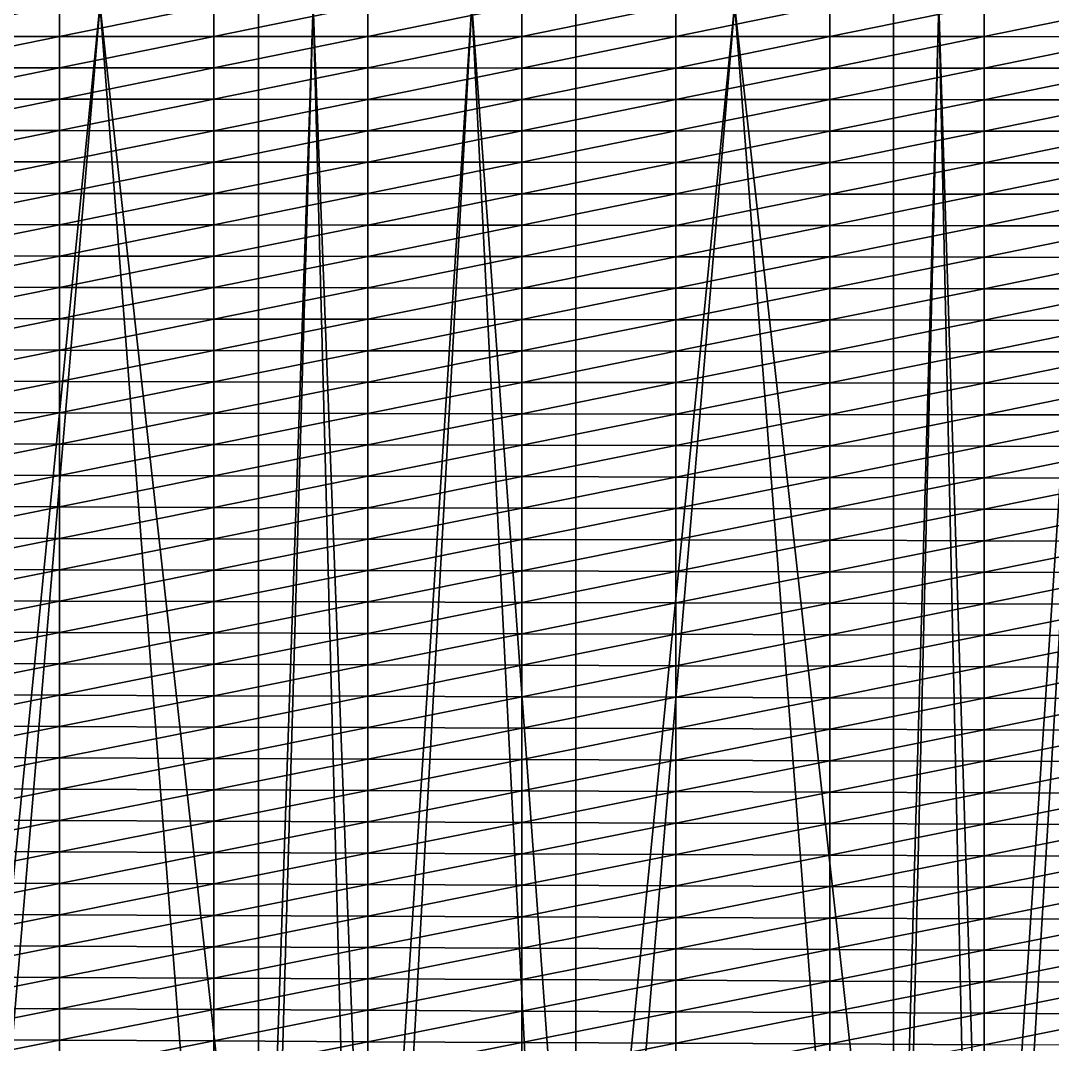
# Model space of a CAD drawing. Header units: metres. Extents: x -3 to 177, y -14 to 14.
# Drawn here: x 61 to 68.2, y -7.25 to -0.11 of the extents above; entities that cross this region are included whole.
import ezdxf

# ---------------------------------------------------------------- set-up
doc = ezdxf.new("R2010")
doc.units = ezdxf.units.M
for name, color, linetype, true_color in [('DB_4', 7, 'Continuous', 0x99866a), ('HOLD_4', 7, 'Continuous', 0x80bb9a), ('HULL', 7, 'Continuous', 0x528ba5)]:
    doc.layers.add(name, color=color, linetype=linetype, true_color=true_color)

msp = doc.modelspace()

# ---------------------------------------------------------------- linework, layer by layer
at = {"layer": 'DB_4'}
for points in [[(60.4483, 14.3738, 1.75), (60.4483, -14.3738, 1.75), (62.6631, -14.369, 1.75)], [(60.4483, 14.3738, 1.75), (62.6631, -14.369, 1.75), (62.6631, 14.369, 1.75)], [(62.6631, 14.369, 1.75), (62.6631, -14.369, 1.75), (63.425, -14.3675, 1.75)], [(62.6631, 14.369, 1.75), (63.425, -14.3675, 1.75), (63.425, 14.3675, 1.75)], [(63.425, 14.3675, 1.75), (63.425, -14.3675, 1.75), (64.8778, -14.3647, 1.75)], [(63.425, 14.3675, 1.75), (64.8778, -14.3647, 1.75), (64.8778, 14.3647, 1.75)], [(64.8778, 14.3647, 1.75), (64.8778, -14.3647, 1.75), (67.0926, -14.361, 1.75)], [(64.8778, 14.3647, 1.75), (67.0926, -14.361, 1.75), (67.0926, 14.361, 1.75)], [(67.0926, 14.361, 1.75), (67.0926, -14.361, 1.75), (67.725, -14.36, 1.75)], [(67.0926, 14.361, 1.75), (67.725, -14.36, 1.75), (67.725, 14.36, 1.75)], [(67.725, 14.36, 1.75), (67.725, -14.36, 1.75), (69.3074, -14.3587, 1.75)], [(67.725, 14.36, 1.75), (69.3074, -14.3587, 1.75), (69.3074, 14.3587, 1.75)], [(67.725, -11.2161), (67.725, 11.2161), (69.3074, 12.3259)], [(67.725, -11.2161), (69.3074, 12.3259), (69.3074, -12.3259)], [(60.4483, -11.1601), (60.4483, 11.1601), (62.6631, 11.1772)], [(60.4483, -11.1601), (62.6631, 11.1772), (62.6631, -11.1772)], [(62.6631, -11.1772), (62.6631, 11.1772), (63.425, 11.183)], [(62.6631, -11.1772), (63.425, 11.183), (63.425, -11.183)], [(63.425, -11.183), (63.425, 11.183), (64.8778, 11.1942)], [(63.425, -11.183), (64.8778, 11.1942), (64.8778, -11.1942)], [(64.8778, -11.1942), (64.8778, 11.1942), (67.0926, 11.2113)], [(64.8778, -11.1942), (67.0926, 11.2113), (67.0926, -11.2113)], [(67.0926, -11.2113), (67.0926, 11.2113), (67.725, 11.2161)], [(67.0926, -11.2113), (67.725, 11.2161), (67.725, -11.2161)]]:
    msp.add_3dface(points, dxfattribs=at)
at = {"layer": 'HOLD_4'}
for points in [[(60.4483, -13.0698, 1.75), (60.4483, 13.0698, 1.75), (62.6631, 13.065, 1.75)], [(60.4483, -13.0698, 1.75), (62.6631, 13.065, 1.75), (62.6631, -13.065, 1.75)], [(62.6631, -13.065, 1.75), (62.6631, 13.065, 1.75), (63.425, 13.0635, 1.75)], [(62.6631, -13.065, 1.75), (63.425, 13.0635, 1.75), (63.425, -13.0635, 1.75)], [(63.425, -13.0635, 1.75), (63.425, 13.0635, 1.75), (64.8778, 13.0607, 1.75)], [(63.425, -13.0635, 1.75), (64.8778, 13.0607, 1.75), (64.8778, -13.0607, 1.75)], [(64.8778, -13.0607, 1.75), (64.8778, 13.0607, 1.75), (67.0926, 13.057, 1.75)], [(64.8778, -13.0607, 1.75), (67.0926, 13.057, 1.75), (67.0926, -13.057, 1.75)], [(67.0926, -13.057, 1.75), (67.0926, 13.057, 1.75), (67.725, 13.056, 1.75)], [(67.0926, -13.057, 1.75), (67.725, 13.056, 1.75), (67.725, -13.056, 1.75)], [(67.725, -13.056, 1.75), (67.725, 13.056, 1.75), (69.3074, 13.0547, 1.75)], [(67.725, -13.056, 1.75), (69.3074, 13.0547, 1.75), (69.3074, -13.0547, 1.75)], [(60.4483, 9.996, 14.6), (60.4483, -9.996, 14.6), (62.6631, -9.996, 14.6)], [(60.4483, 9.996, 14.6), (62.6631, -9.996, 14.6), (62.6631, 9.996, 14.6)], [(62.6631, 9.996, 14.6), (62.6631, -9.996, 14.6), (63.425, -9.996, 14.6)], [(62.6631, 9.996, 14.6), (63.425, -9.996, 14.6), (63.425, 9.996, 14.6)], [(63.425, 9.996, 14.6), (63.425, -9.996, 14.6), (64.8778, -9.996, 14.6)], [(63.425, 9.996, 14.6), (64.8778, -9.996, 14.6), (64.8778, 9.996, 14.6)], [(64.8778, 9.996, 14.6), (64.8778, -9.996, 14.6), (67.0926, -9.996, 14.6)], [(64.8778, 9.996, 14.6), (67.0926, -9.996, 14.6), (67.0926, 9.996, 14.6)], [(67.0926, 9.996, 14.6), (67.0926, -9.996, 14.6), (67.725, -9.996, 14.6)], [(67.0926, 9.996, 14.6), (67.725, -9.996, 14.6), (67.725, 9.996, 14.6)], [(67.725, 9.996, 14.6), (67.725, -9.996, 14.6), (69.3074, -9.996, 14.6)], [(67.725, 9.996, 14.6), (69.3074, -9.996, 14.6), (69.3074, 9.996, 14.6)]]:
    msp.add_3dface(points, dxfattribs=at)
at = {"layer": 'HULL'}
for points in [[(60.2, -0.2188), (60.2, 0), (61.275, 0)], [(60.2, -0.2188), (61.275, 0), (61.275, -0.219)], [(61.275, -0.219), (61.275, 0), (62.35, 0)], [(61.275, -0.219), (62.35, 0), (62.35, -0.2191)], [(62.35, -0.2191), (62.35, 0), (63.425, 0)], [(62.35, -0.2191), (63.425, 0), (63.425, -0.2193)], [(63.425, -0.2193), (63.425, 0), (64.5, 0)], [(63.425, -0.2193), (64.5, 0), (64.5, -0.2194)], [(64.5, -0.2194), (64.5, 0), (65.575, 0)], [(64.5, -0.2194), (65.575, 0), (65.575, -0.2196)], [(65.575, -0.2196), (65.575, 0), (66.65, 0)], [(65.575, -0.2196), (66.65, 0), (66.65, -0.2198)], [(66.65, -0.2198), (66.65, 0), (67.725, 0)], [(66.65, -0.2198), (67.725, 0), (67.725, -0.2199)], [(67.725, -0.2199), (67.725, 0), (68.8, 0)], [(67.725, -0.2199), (68.8, 0), (68.8, -0.2201)], [(60.2, -0.4376), (60.2, -0.2188), (61.275, -0.219)], [(60.2, -0.4376), (61.275, -0.219), (61.275, -0.4379)], [(61.275, -0.4379), (61.275, -0.219), (62.35, -0.2191)], [(61.275, -0.4379), (62.35, -0.2191), (62.35, -0.4382)], [(62.35, -0.4382), (62.35, -0.2191), (63.425, -0.2193)], [(62.35, -0.4382), (63.425, -0.2193), (63.425, -0.4386)], [(63.425, -0.4386), (63.425, -0.2193), (64.5, -0.2194)], [(63.425, -0.4386), (64.5, -0.2194), (64.5, -0.4389)], [(64.5, -0.4389), (64.5, -0.2194), (65.575, -0.2196)], [(64.5, -0.4389), (65.575, -0.2196), (65.575, -0.4392)], [(65.575, -0.4392), (65.575, -0.2196), (66.65, -0.2198)], [(65.575, -0.4392), (66.65, -0.2198), (66.65, -0.4395)], [(66.65, -0.4395), (66.65, -0.2198), (67.725, -0.2199)], [(66.65, -0.4395), (67.725, -0.2199), (67.725, -0.4398)], [(67.725, -0.4398), (67.725, -0.2199), (68.8, -0.2201)], [(67.725, -0.4398), (68.8, -0.2201), (68.8, -0.4402)], [(60.2, -0.6564), (60.2, -0.4376), (61.275, -0.4379)], [(60.2, -0.6564), (61.275, -0.4379), (61.275, -0.6569)], [(61.275, -0.6569), (61.275, -0.4379), (62.35, -0.4382)], [(61.275, -0.6569), (62.35, -0.4382), (62.35, -0.6573)], [(62.35, -0.6573), (62.35, -0.4382), (63.425, -0.4386)], [(62.35, -0.6573), (63.425, -0.4386), (63.425, -0.6578)], [(63.425, -0.6578), (63.425, -0.4386), (64.5, -0.4389)], [(63.425, -0.6578), (64.5, -0.4389), (64.5, -0.6583)], [(64.5, -0.6583), (64.5, -0.4389), (65.575, -0.4392)], [(64.5, -0.6583), (65.575, -0.4392), (65.575, -0.6588)], [(65.575, -0.6588), (65.575, -0.4392), (66.65, -0.4395)], [(65.575, -0.6588), (66.65, -0.4395), (66.65, -0.6593)], [(66.65, -0.6593), (66.65, -0.4395), (67.725, -0.4398)], [(66.65, -0.6593), (67.725, -0.4398), (67.725, -0.6598)], [(67.725, -0.6598), (67.725, -0.4398), (68.8, -0.4402)], [(67.725, -0.6598), (68.8, -0.4402), (68.8, -0.6603)], [(60.2, -0.8752), (60.2, -0.6564), (61.275, -0.6569)], [(60.2, -0.8752), (61.275, -0.6569), (61.275, -0.8758)], [(61.275, -0.8758), (61.275, -0.6569), (62.35, -0.6573)], [(61.275, -0.8758), (62.35, -0.6573), (62.35, -0.8765)], [(62.35, -0.8765), (62.35, -0.6573), (63.425, -0.6578)], [(62.35, -0.8765), (63.425, -0.6578), (63.425, -0.8771)], [(63.425, -0.8771), (63.425, -0.6578), (64.5, -0.6583)], [(63.425, -0.8771), (64.5, -0.6583), (64.5, -0.8777)], [(64.5, -0.8777), (64.5, -0.6583), (65.575, -0.6588)], [(64.5, -0.8777), (65.575, -0.6588), (65.575, -0.8784)], [(65.575, -0.8784), (65.575, -0.6588), (66.65, -0.6593)], [(65.575, -0.8784), (66.65, -0.6593), (66.65, -0.879)], [(66.65, -0.879), (66.65, -0.6593), (67.725, -0.6598)], [(66.65, -0.879), (67.725, -0.6598), (67.725, -0.8797)], [(67.725, -0.8797), (67.725, -0.6598), (68.8, -0.6603)], [(67.725, -0.8797), (68.8, -0.6603), (68.8, -0.8803)], [(60.2, -1.0939), (60.2, -0.8752), (61.275, -0.8758)], [(60.2, -1.0939), (61.275, -0.8758), (61.275, -1.0948)], [(61.275, -1.0948), (61.275, -0.8758), (62.35, -0.8765)], [(61.275, -1.0948), (62.35, -0.8765), (62.35, -1.0956)], [(62.35, -1.0956), (62.35, -0.8765), (63.425, -0.8771)], [(62.35, -1.0956), (63.425, -0.8771), (63.425, -1.0964)], [(63.425, -1.0964), (63.425, -0.8771), (64.5, -0.8777)], [(63.425, -1.0964), (64.5, -0.8777), (64.5, -1.0972)], [(64.5, -1.0972), (64.5, -0.8777), (65.575, -0.8784)], [(64.5, -1.0972), (65.575, -0.8784), (65.575, -1.098)], [(65.575, -1.098), (65.575, -0.8784), (66.65, -0.879)], [(65.575, -1.098), (66.65, -0.879), (66.65, -1.0988)], [(66.65, -1.0988), (66.65, -0.879), (67.725, -0.8797)], [(66.65, -1.0988), (67.725, -0.8797), (67.725, -1.0996)], [(67.725, -1.0996), (67.725, -0.8797), (68.8, -0.8803)], [(67.725, -1.0996), (68.8, -0.8803), (68.8, -1.1004)], [(60.2, -1.3127), (60.2, -1.0939), (61.275, -1.0948)], [(60.2, -1.3127), (61.275, -1.0948), (61.275, -1.3137)], [(61.275, -1.3137), (61.275, -1.0948), (62.35, -1.0956)], [(61.275, -1.3137), (62.35, -1.0956), (62.35, -1.3147)], [(62.35, -1.3147), (62.35, -1.0956), (63.425, -1.0964)], [(62.35, -1.3147), (63.425, -1.0964), (63.425, -1.3157)], [(63.425, -1.3157), (63.425, -1.0964), (64.5, -1.0972)], [(63.425, -1.3157), (64.5, -1.0972), (64.5, -1.3166)], [(64.5, -1.3166), (64.5, -1.0972), (65.575, -1.098)], [(64.5, -1.3166), (65.575, -1.098), (65.575, -1.3176)], [(65.575, -1.3176), (65.575, -1.098), (66.65, -1.0988)], [(65.575, -1.3176), (66.65, -1.0988), (66.65, -1.3186)], [(66.65, -1.3186), (66.65, -1.0988), (67.725, -1.0996)], [(66.65, -1.3186), (67.725, -1.0996), (67.725, -1.3195)], [(67.725, -1.3195), (67.725, -1.0996), (68.8, -1.1004)], [(67.725, -1.3195), (68.8, -1.1004), (68.8, -1.3205)], [(60.2, -1.5315), (60.2, -1.3127), (61.275, -1.3137)], [(60.2, -1.5315), (61.275, -1.3137), (61.275, -1.5327)], [(61.275, -1.5327), (61.275, -1.3137), (62.35, -1.3147)], [(61.275, -1.5327), (62.35, -1.3147), (62.35, -1.5338)], [(62.35, -1.5338), (62.35, -1.3147), (63.425, -1.3157)], [(62.35, -1.5338), (63.425, -1.3157), (63.425, -1.5349)], [(63.425, -1.5349), (63.425, -1.3157), (64.5, -1.3166)], [(63.425, -1.5349), (64.5, -1.3166), (64.5, -1.5361)], [(64.5, -1.5361), (64.5, -1.3166), (65.575, -1.3176)], [(64.5, -1.5361), (65.575, -1.3176), (65.575, -1.5372)], [(65.575, -1.5372), (65.575, -1.3176), (66.65, -1.3186)], [(65.575, -1.5372), (66.65, -1.3186), (66.65, -1.5383)], [(66.65, -1.5383), (66.65, -1.3186), (67.725, -1.3195)], [(66.65, -1.5383), (67.725, -1.3195), (67.725, -1.5395)], [(67.725, -1.5395), (67.725, -1.3195), (68.8, -1.3205)], [(67.725, -1.5395), (68.8, -1.3205), (68.8, -1.5406)], [(60.2, -1.7503), (60.2, -1.5315), (61.275, -1.5327)], [(60.2, -1.7503), (61.275, -1.5327), (61.275, -1.7516)], [(61.275, -1.7516), (61.275, -1.5327), (62.35, -1.5338)], [(61.275, -1.7516), (62.35, -1.5338), (62.35, -1.7529)], [(62.35, -1.7529), (62.35, -1.5338), (63.425, -1.5349)], [(62.35, -1.7529), (63.425, -1.5349), (63.425, -1.7542)], [(63.425, -1.7542), (63.425, -1.5349), (64.5, -1.5361)], [(63.425, -1.7542), (64.5, -1.5361), (64.5, -1.7555)], [(64.5, -1.7555), (64.5, -1.5361), (65.575, -1.5372)], [(64.5, -1.7555), (65.575, -1.5372), (65.575, -1.7568)], [(65.575, -1.7568), (65.575, -1.5372), (66.65, -1.5383)], [(65.575, -1.7568), (66.65, -1.5383), (66.65, -1.7581)], [(66.65, -1.7581), (66.65, -1.5383), (67.725, -1.5395)], [(66.65, -1.7581), (67.725, -1.5395), (67.725, -1.7594)], [(67.725, -1.7594), (67.725, -1.5395), (68.8, -1.5406)], [(67.725, -1.7594), (68.8, -1.5406), (68.8, -1.7607)], [(60.2, -1.9691), (60.2, -1.7503), (61.275, -1.7516)], [(60.2, -1.9691), (61.275, -1.7516), (61.275, -1.9706)], [(61.275, -1.9706), (61.275, -1.7516), (62.35, -1.7529)], [(61.275, -1.9706), (62.35, -1.7529), (62.35, -1.972)], [(62.35, -1.972), (62.35, -1.7529), (63.425, -1.7542)], [(62.35, -1.972), (63.425, -1.7542), (63.425, -1.9735)], [(63.425, -1.9735), (63.425, -1.7542), (64.5, -1.7555)], [(63.425, -1.9735), (64.5, -1.7555), (64.5, -1.9749)], [(64.5, -1.9749), (64.5, -1.7555), (65.575, -1.7568)], [(64.5, -1.9749), (65.575, -1.7568), (65.575, -1.9764)], [(65.575, -1.9764), (65.575, -1.7568), (66.65, -1.7581)], [(65.575, -1.9764), (66.65, -1.7581), (66.65, -1.9779)], [(66.65, -1.9779), (66.65, -1.7581), (67.725, -1.7594)], [(66.65, -1.9779), (67.725, -1.7594), (67.725, -1.9793)], [(67.725, -1.9793), (67.725, -1.7594), (68.8, -1.7607)], [(67.725, -1.9793), (68.8, -1.7607), (68.8, -1.9808)], [(60.2, -2.1879), (60.2, -1.9691), (61.275, -1.9706)], [(60.2, -2.1879), (61.275, -1.9706), (61.275, -2.1895)], [(61.275, -2.1895), (61.275, -1.9706), (62.35, -1.972)], [(61.275, -2.1895), (62.35, -1.972), (62.35, -2.1911)], [(62.35, -2.1911), (62.35, -1.972), (63.425, -1.9735)], [(62.35, -2.1911), (63.425, -1.9735), (63.425, -2.1928)], [(63.425, -2.1928), (63.425, -1.9735), (64.5, -1.9749)], [(63.425, -2.1928), (64.5, -1.9749), (64.5, -2.1944)], [(64.5, -2.1944), (64.5, -1.9749), (65.575, -1.9764)], [(64.5, -2.1944), (65.575, -1.9764), (65.575, -2.196)], [(65.575, -2.196), (65.575, -1.9764), (66.65, -1.9779)], [(65.575, -2.196), (66.65, -1.9779), (66.65, -2.1976)], [(66.65, -2.1976), (66.65, -1.9779), (67.725, -1.9793)], [(66.65, -2.1976), (67.725, -1.9793), (67.725, -2.1992)], [(67.725, -2.1992), (67.725, -1.9793), (68.8, -1.9808)], [(67.725, -2.1992), (68.8, -1.9808), (68.8, -2.2009)], [(60.2, -2.4067), (60.2, -2.1879), (61.275, -2.1895)], [(60.2, -2.4067), (61.275, -2.1895), (61.275, -2.4085)], [(61.275, -2.4085), (61.275, -2.1895), (62.35, -2.1911)], [(61.275, -2.4085), (62.35, -2.1911), (62.35, -2.4102)], [(62.35, -2.4102), (62.35, -2.1911), (63.425, -2.1928)], [(62.35, -2.4102), (63.425, -2.1928), (63.425, -2.412)], [(63.425, -2.412), (63.425, -2.1928), (64.5, -2.1944)], [(63.425, -2.412), (64.5, -2.1944), (64.5, -2.4138)], [(64.5, -2.4138), (64.5, -2.1944), (65.575, -2.196)], [(64.5, -2.4138), (65.575, -2.196), (65.575, -2.4156)], [(65.575, -2.4156), (65.575, -2.196), (66.65, -2.1976)], [(65.575, -2.4156), (66.65, -2.1976), (66.65, -2.4174)], [(66.65, -2.4174), (66.65, -2.1976), (67.725, -2.1992)], [(66.65, -2.4174), (67.725, -2.1992), (67.725, -2.4192)], [(67.725, -2.4192), (67.725, -2.1992), (68.8, -2.2009)], [(67.725, -2.4192), (68.8, -2.2009), (68.8, -2.4209)], [(60.2, -2.6255), (60.2, -2.4067), (61.275, -2.4085)], [(60.2, -2.6255), (61.275, -2.4085), (61.275, -2.6274)], [(61.275, -2.6274), (61.275, -2.4085), (62.35, -2.4102)], [(61.275, -2.6274), (62.35, -2.4102), (62.35, -2.6294)], [(62.35, -2.6294), (62.35, -2.4102), (63.425, -2.412)], [(62.35, -2.6294), (63.425, -2.412), (63.425, -2.6313)], [(63.425, -2.6313), (63.425, -2.412), (64.5, -2.4138)], [(63.425, -2.6313), (64.5, -2.4138), (64.5, -2.6332)], [(64.5, -2.6332), (64.5, -2.4138), (65.575, -2.4156)], [(64.5, -2.6332), (65.575, -2.4156), (65.575, -2.6352)], [(65.575, -2.6352), (65.575, -2.4156), (66.65, -2.4174)], [(65.575, -2.6352), (66.65, -2.4174), (66.65, -2.6371)], [(66.65, -2.6371), (66.65, -2.4174), (67.725, -2.4192)], [(66.65, -2.6371), (67.725, -2.4192), (67.725, -2.6391)], [(67.725, -2.6391), (67.725, -2.4192), (68.8, -2.4209)], [(67.725, -2.6391), (68.8, -2.4209), (68.8, -2.641)], [(60.2, -2.8443), (60.2, -2.6255), (61.275, -2.6274)], [(60.2, -2.8443), (61.275, -2.6274), (61.275, -2.8464)], [(61.275, -2.8464), (61.275, -2.6274), (62.35, -2.6294)], [(61.275, -2.8464), (62.35, -2.6294), (62.35, -2.8485)], [(62.35, -2.8485), (62.35, -2.6294), (63.425, -2.6313)], [(62.35, -2.8485), (63.425, -2.6313), (63.425, -2.8506)], [(63.425, -2.8506), (63.425, -2.6313), (64.5, -2.6332)], [(63.425, -2.8506), (64.5, -2.6332), (64.5, -2.8527)], [(64.5, -2.8527), (64.5, -2.6332), (65.575, -2.6352)], [(64.5, -2.8527), (65.575, -2.6352), (65.575, -2.8548)], [(65.575, -2.8548), (65.575, -2.6352), (66.65, -2.6371)], [(65.575, -2.8548), (66.65, -2.6371), (66.65, -2.8569)], [(66.65, -2.8569), (66.65, -2.6371), (67.725, -2.6391)], [(66.65, -2.8569), (67.725, -2.6391), (67.725, -2.859)], [(67.725, -2.859), (67.725, -2.6391), (68.8, -2.641)], [(67.725, -2.859), (68.8, -2.641), (68.8, -2.8611)], [(60.2, -3.063), (60.2, -2.8443), (61.275, -2.8464)], [(60.2, -3.063), (61.275, -2.8464), (61.275, -3.0653)], [(61.275, -3.0653), (61.275, -2.8464), (62.35, -2.8485)], [(61.275, -3.0653), (62.35, -2.8485), (62.35, -3.0676)], [(62.35, -3.0676), (62.35, -2.8485), (63.425, -2.8506)], [(62.35, -3.0676), (63.425, -2.8506), (63.425, -3.0699)], [(63.425, -3.0699), (63.425, -2.8506), (64.5, -2.8527)], [(63.425, -3.0699), (64.5, -2.8527), (64.5, -3.0721)], [(64.5, -3.0721), (64.5, -2.8527), (65.575, -2.8548)], [(64.5, -3.0721), (65.575, -2.8548), (65.575, -3.0744)], [(65.575, -3.0744), (65.575, -2.8548), (66.65, -2.8569)], [(65.575, -3.0744), (66.65, -2.8569), (66.65, -3.0767)], [(66.65, -3.0767), (66.65, -2.8569), (67.725, -2.859)], [(66.65, -3.0767), (67.725, -2.859), (67.725, -3.0789)], [(67.725, -3.0789), (67.725, -2.859), (68.8, -2.8611)], [(67.725, -3.0789), (68.8, -2.8611), (68.8, -3.0812)], [(60.2, -3.2818), (60.2, -3.063), (61.275, -3.0653)], [(60.2, -3.2818), (61.275, -3.0653), (61.275, -3.2843)], [(61.275, -3.2843), (61.275, -3.0653), (62.35, -3.0676)], [(61.275, -3.2843), (62.35, -3.0676), (62.35, -3.2867)], [(62.35, -3.2867), (62.35, -3.0676), (63.425, -3.0699)], [(62.35, -3.2867), (63.425, -3.0699), (63.425, -3.2891)], [(63.425, -3.2891), (63.425, -3.0699), (64.5, -3.0721)], [(63.425, -3.2891), (64.5, -3.0721), (64.5, -3.2916)], [(64.5, -3.2916), (64.5, -3.0721), (65.575, -3.0744)], [(64.5, -3.2916), (65.575, -3.0744), (65.575, -3.294)], [(65.575, -3.294), (65.575, -3.0744), (66.65, -3.0767)], [(65.575, -3.294), (66.65, -3.0767), (66.65, -3.2964)], [(66.65, -3.2964), (66.65, -3.0767), (67.725, -3.0789)], [(66.65, -3.2964), (67.725, -3.0789), (67.725, -3.2989)], [(67.725, -3.2989), (67.725, -3.0789), (68.8, -3.0812)], [(67.725, -3.2989), (68.8, -3.0812), (68.8, -3.3013)], [(60.2, -3.5006), (60.2, -3.2818), (61.275, -3.2843)], [(60.2, -3.5006), (61.275, -3.2843), (61.275, -3.5032)], [(61.275, -3.5032), (61.275, -3.2843), (62.35, -3.2867)], [(61.275, -3.5032), (62.35, -3.2867), (62.35, -3.5058)], [(62.35, -3.5058), (62.35, -3.2867), (63.425, -3.2891)], [(62.35, -3.5058), (63.425, -3.2891), (63.425, -3.5084)], [(63.425, -3.5084), (63.425, -3.2891), (64.5, -3.2916)], [(63.425, -3.5084), (64.5, -3.2916), (64.5, -3.511)], [(64.5, -3.511), (64.5, -3.2916), (65.575, -3.294)], [(64.5, -3.511), (65.575, -3.294), (65.575, -3.5136)], [(65.575, -3.5136), (65.575, -3.294), (66.65, -3.2964)], [(65.575, -3.5136), (66.65, -3.2964), (66.65, -3.5162)], [(66.65, -3.5162), (66.65, -3.2964), (67.725, -3.2989)], [(66.65, -3.5162), (67.725, -3.2989), (67.725, -3.5188)], [(67.725, -3.5188), (67.725, -3.2989), (68.8, -3.3013)], [(67.725, -3.5188), (68.8, -3.3013), (68.8, -3.5214)], [(60.2, -3.7194), (60.2, -3.5006), (61.275, -3.5032)], [(60.2, -3.7194), (61.275, -3.5032), (61.275, -3.7222)], [(61.275, -3.7222), (61.275, -3.5032), (62.35, -3.5058)], [(61.275, -3.7222), (62.35, -3.5058), (62.35, -3.7249)], [(62.35, -3.7249), (62.35, -3.5058), (63.425, -3.5084)], [(62.35, -3.7249), (63.425, -3.5084), (63.425, -3.7277)], [(63.425, -3.7277), (63.425, -3.5084), (64.5, -3.511)], [(63.425, -3.7277), (64.5, -3.511), (64.5, -3.7304)], [(64.5, -3.7304), (64.5, -3.511), (65.575, -3.5136)], [(64.5, -3.7304), (65.575, -3.5136), (65.575, -3.7332)], [(65.575, -3.7332), (65.575, -3.5136), (66.65, -3.5162)], [(65.575, -3.7332), (66.65, -3.5162), (66.65, -3.736)], [(66.65, -3.736), (66.65, -3.5162), (67.725, -3.5188)], [(66.65, -3.736), (67.725, -3.5188), (67.725, -3.7387)], [(67.725, -3.7387), (67.725, -3.5188), (68.8, -3.5214)], [(67.725, -3.7387), (68.8, -3.5214), (68.8, -3.7415)], [(60.2, -3.9382), (60.2, -3.7194), (61.275, -3.7222)], [(60.2, -3.9382), (61.275, -3.7222), (61.275, -3.9411)], [(61.275, -3.9411), (61.275, -3.7222), (62.35, -3.7249)], [(61.275, -3.9411), (62.35, -3.7249), (62.35, -3.944)], [(62.35, -3.944), (62.35, -3.7249), (63.425, -3.7277)], [(62.35, -3.944), (63.425, -3.7277), (63.425, -3.947)], [(63.425, -3.947), (63.425, -3.7277), (64.5, -3.7304)], [(63.425, -3.947), (64.5, -3.7304), (64.5, -3.9499)], [(64.5, -3.9499), (64.5, -3.7304), (65.575, -3.7332)], [(64.5, -3.9499), (65.575, -3.7332), (65.575, -3.9528)], [(65.575, -3.9528), (65.575, -3.7332), (66.65, -3.736)], [(65.575, -3.9528), (66.65, -3.736), (66.65, -3.9557)], [(66.65, -3.9557), (66.65, -3.736), (67.725, -3.7387)], [(66.65, -3.9557), (67.725, -3.7387), (67.725, -3.9586)], [(67.725, -3.9586), (67.725, -3.7387), (68.8, -3.7415)], [(67.725, -3.9586), (68.8, -3.7415), (68.8, -3.9616)], [(60.2, -4.157), (60.2, -3.9382), (61.275, -3.9411)], [(60.2, -4.157), (61.275, -3.9411), (61.275, -4.1601)], [(61.275, -4.1601), (61.275, -3.9411), (62.35, -3.944)], [(61.275, -4.1601), (62.35, -3.944), (62.35, -4.1631)], [(62.35, -4.1631), (62.35, -3.944), (63.425, -3.947)], [(62.35, -4.1631), (63.425, -3.947), (63.425, -4.1662)], [(63.425, -4.1662), (63.425, -3.947), (64.5, -3.9499)], [(63.425, -4.1662), (64.5, -3.9499), (64.5, -4.1693)], [(64.5, -4.1693), (64.5, -3.9499), (65.575, -3.9528)], [(64.5, -4.1693), (65.575, -3.9528), (65.575, -4.1724)], [(65.575, -4.1724), (65.575, -3.9528), (66.65, -3.9557)], [(65.575, -4.1724), (66.65, -3.9557), (66.65, -4.1755)], [(66.65, -4.1755), (66.65, -3.9557), (67.725, -3.9586)], [(66.65, -4.1755), (67.725, -3.9586), (67.725, -4.1786)], [(67.725, -4.1786), (67.725, -3.9586), (68.8, -3.9616)], [(67.725, -4.1786), (68.8, -3.9616), (68.8, -4.1816)], [(60.2, -4.3758), (60.2, -4.157), (61.275, -4.1601)], [(60.2, -4.3758), (61.275, -4.1601), (61.275, -4.379)], [(61.275, -4.379), (61.275, -4.1601), (62.35, -4.1631)], [(61.275, -4.379), (62.35, -4.1631), (62.35, -4.3823)], [(62.35, -4.3823), (62.35, -4.1631), (63.425, -4.1662)], [(62.35, -4.3823), (63.425, -4.1662), (63.425, -4.3855)], [(63.425, -4.3855), (63.425, -4.1662), (64.5, -4.1693)], [(63.425, -4.3855), (64.5, -4.1693), (64.5, -4.3887)], [(64.5, -4.3887), (64.5, -4.1693), (65.575, -4.1724)], [(64.5, -4.3887), (65.575, -4.1724), (65.575, -4.392)], [(65.575, -4.392), (65.575, -4.1724), (66.65, -4.1755)], [(65.575, -4.392), (66.65, -4.1755), (66.65, -4.3952)], [(66.65, -4.3952), (66.65, -4.1755), (67.725, -4.1786)], [(66.65, -4.3952), (67.725, -4.1786), (67.725, -4.3985)], [(67.725, -4.3985), (67.725, -4.1786), (68.8, -4.1816)], [(67.725, -4.3985), (68.8, -4.1816), (68.8, -4.4017)], [(60.2, -4.5946), (60.2, -4.3758), (61.275, -4.379)], [(60.2, -4.5946), (61.275, -4.379), (61.275, -4.598)], [(61.275, -4.598), (61.275, -4.379), (62.35, -4.3823)], [(61.275, -4.598), (62.35, -4.3823), (62.35, -4.6014)], [(62.35, -4.6014), (62.35, -4.3823), (63.425, -4.3855)], [(62.35, -4.6014), (63.425, -4.3855), (63.425, -4.6048)], [(63.425, -4.6048), (63.425, -4.3855), (64.5, -4.3887)], [(63.425, -4.6048), (64.5, -4.3887), (64.5, -4.6082)], [(64.5, -4.6082), (64.5, -4.3887), (65.575, -4.392)], [(64.5, -4.6082), (65.575, -4.392), (65.575, -4.6116)], [(65.575, -4.6116), (65.575, -4.392), (66.65, -4.3952)], [(65.575, -4.6116), (66.65, -4.3952), (66.65, -4.615)], [(66.65, -4.615), (66.65, -4.3952), (67.725, -4.3985)], [(66.65, -4.615), (67.725, -4.3985), (67.725, -4.6184)], [(67.725, -4.6184), (67.725, -4.3985), (68.8, -4.4017)], [(67.725, -4.6184), (68.8, -4.4017), (68.8, -4.6218)], [(60.2, -4.8134), (60.2, -4.5946), (61.275, -4.598)], [(60.2, -4.8134), (61.275, -4.598), (61.275, -4.8169)], [(61.275, -4.8169), (61.275, -4.598), (62.35, -4.6014)], [(61.275, -4.8169), (62.35, -4.6014), (62.35, -4.8205)], [(62.35, -4.8205), (62.35, -4.6014), (63.425, -4.6048)], [(62.35, -4.8205), (63.425, -4.6048), (63.425, -4.8241)], [(63.425, -4.8241), (63.425, -4.6048), (64.5, -4.6082)], [(63.425, -4.8241), (64.5, -4.6082), (64.5, -4.8276)], [(64.5, -4.8276), (64.5, -4.6082), (65.575, -4.6116)], [(64.5, -4.8276), (65.575, -4.6116), (65.575, -4.8312)], [(65.575, -4.8312), (65.575, -4.6116), (66.65, -4.615)], [(65.575, -4.8312), (66.65, -4.615), (66.65, -4.8348)], [(66.65, -4.8348), (66.65, -4.615), (67.725, -4.6184)], [(66.65, -4.8348), (67.725, -4.6184), (67.725, -4.8383)], [(67.725, -4.8383), (67.725, -4.6184), (68.8, -4.6218)], [(67.725, -4.8383), (68.8, -4.6218), (68.8, -4.8419)], [(60.2, -5.0321), (60.2, -4.8134), (61.275, -4.8169)], [(60.2, -5.0321), (61.275, -4.8169), (61.275, -5.0359)], [(61.275, -5.0359), (61.275, -4.8169), (62.35, -4.8205)], [(61.275, -5.0359), (62.35, -4.8205), (62.35, -5.0396)], [(62.35, -5.0396), (62.35, -4.8205), (63.425, -4.8241)], [(62.35, -5.0396), (63.425, -4.8241), (63.425, -5.0433)], [(63.425, -5.0433), (63.425, -4.8241), (64.5, -4.8276)], [(63.425, -5.0433), (64.5, -4.8276), (64.5, -5.0471)], [(64.5, -5.0471), (64.5, -4.8276), (65.575, -4.8312)], [(64.5, -5.0471), (65.575, -4.8312), (65.575, -5.0508)], [(65.575, -5.0508), (65.575, -4.8312), (66.65, -4.8348)], [(65.575, -5.0508), (66.65, -4.8348), (66.65, -5.0545)], [(66.65, -5.0545), (66.65, -4.8348), (67.725, -4.8383)], [(66.65, -5.0545), (67.725, -4.8383), (67.725, -5.0583)], [(67.725, -5.0583), (67.725, -4.8383), (68.8, -4.8419)], [(67.725, -5.0583), (68.8, -4.8419), (68.8, -5.062)], [(60.2, -5.2509), (60.2, -5.0321), (61.275, -5.0359)], [(60.2, -5.2509), (61.275, -5.0359), (61.275, -5.2548)], [(61.275, -5.2548), (61.275, -5.0359), (62.35, -5.0396)], [(61.275, -5.2548), (62.35, -5.0396), (62.35, -5.2587)], [(62.35, -5.2587), (62.35, -5.0396), (63.425, -5.0433)], [(62.35, -5.2587), (63.425, -5.0433), (63.425, -5.2626)], [(63.425, -5.2626), (63.425, -5.0433), (64.5, -5.0471)], [(63.425, -5.2626), (64.5, -5.0471), (64.5, -5.2665)], [(64.5, -5.2665), (64.5, -5.0471), (65.575, -5.0508)], [(64.5, -5.2665), (65.575, -5.0508), (65.575, -5.2704)], [(65.575, -5.2704), (65.575, -5.0508), (66.65, -5.0545)], [(65.575, -5.2704), (66.65, -5.0545), (66.65, -5.2743)], [(66.65, -5.2743), (66.65, -5.0545), (67.725, -5.0583)], [(66.65, -5.2743), (67.725, -5.0583), (67.725, -5.2782)], [(67.725, -5.2782), (67.725, -5.0583), (68.8, -5.062)], [(67.725, -5.2782), (68.8, -5.062), (68.8, -5.2821)], [(60.2, -5.4697), (60.2, -5.2509), (61.275, -5.2548)], [(60.2, -5.4697), (61.275, -5.2548), (61.275, -5.4738)], [(61.275, -5.4738), (61.275, -5.2548), (62.35, -5.2587)], [(61.275, -5.4738), (62.35, -5.2587), (62.35, -5.4778)], [(62.35, -5.4778), (62.35, -5.2587), (63.425, -5.2626)], [(62.35, -5.4778), (63.425, -5.2626), (63.425, -5.4819)], [(63.425, -5.4819), (63.425, -5.2626), (64.5, -5.2665)], [(63.425, -5.4819), (64.5, -5.2665), (64.5, -5.4859)], [(64.5, -5.4859), (64.5, -5.2665), (65.575, -5.2704)], [(64.5, -5.4859), (65.575, -5.2704), (65.575, -5.49)], [(65.575, -5.49), (65.575, -5.2704), (66.65, -5.2743)], [(65.575, -5.49), (66.65, -5.2743), (66.65, -5.494)], [(66.65, -5.494), (66.65, -5.2743), (67.725, -5.2782)], [(66.65, -5.494), (67.725, -5.2782), (67.725, -5.4981)], [(67.725, -5.4981), (67.725, -5.2782), (68.8, -5.2821)], [(67.725, -5.4981), (68.8, -5.2821), (68.8, -5.5022)], [(60.2, -5.6885), (60.2, -5.4697), (61.275, -5.4738)], [(60.2, -5.6885), (61.275, -5.4738), (61.275, -5.6927)], [(61.275, -5.6927), (61.275, -5.4738), (62.35, -5.4778)], [(61.275, -5.6927), (62.35, -5.4778), (62.35, -5.6969)], [(62.35, -5.6969), (62.35, -5.4778), (63.425, -5.4819)], [(62.35, -5.6969), (63.425, -5.4819), (63.425, -5.7012)], [(63.425, -5.7012), (63.425, -5.4819), (64.5, -5.4859)], [(63.425, -5.7012), (64.5, -5.4859), (64.5, -5.7054)], [(64.5, -5.7054), (64.5, -5.4859), (65.575, -5.49)], [(64.5, -5.7054), (65.575, -5.49), (65.575, -5.7096)], [(65.575, -5.7096), (65.575, -5.49), (66.65, -5.494)], [(65.575, -5.7096), (66.65, -5.494), (66.65, -5.7138)], [(66.65, -5.7138), (66.65, -5.494), (67.725, -5.4981)], [(66.65, -5.7138), (67.725, -5.4981), (67.725, -5.718)], [(67.725, -5.718), (67.725, -5.4981), (68.8, -5.5022)], [(67.725, -5.718), (68.8, -5.5022), (68.8, -5.7222)], [(60.2, -5.9073), (60.2, -5.6885), (61.275, -5.6927)], [(60.2, -5.9073), (61.275, -5.6927), (61.275, -5.9117)], [(61.275, -5.9117), (61.275, -5.6927), (62.35, -5.6969)], [(61.275, -5.9117), (62.35, -5.6969), (62.35, -5.9161)], [(62.35, -5.9161), (62.35, -5.6969), (63.425, -5.7012)], [(62.35, -5.9161), (63.425, -5.7012), (63.425, -5.9204)], [(63.425, -5.9204), (63.425, -5.7012), (64.5, -5.7054)], [(63.425, -5.9204), (64.5, -5.7054), (64.5, -5.9248)], [(64.5, -5.9248), (64.5, -5.7054), (65.575, -5.7096)], [(64.5, -5.9248), (65.575, -5.7096), (65.575, -5.9292)], [(65.575, -5.9292), (65.575, -5.7096), (66.65, -5.7138)], [(65.575, -5.9292), (66.65, -5.7138), (66.65, -5.9336)], [(66.65, -5.9336), (66.65, -5.7138), (67.725, -5.718)], [(66.65, -5.9336), (67.725, -5.718), (67.725, -5.9379)], [(67.725, -5.9379), (67.725, -5.718), (68.8, -5.7222)], [(67.725, -5.9379), (68.8, -5.7222), (68.8, -5.9423)], [(60.2, -6.1261), (60.2, -5.9073), (61.275, -5.9117)], [(60.2, -6.1261), (61.275, -5.9117), (61.275, -6.1306)], [(61.275, -6.1306), (61.275, -5.9117), (62.35, -5.9161)], [(61.275, -6.1306), (62.35, -5.9161), (62.35, -6.1352)], [(62.35, -6.1352), (62.35, -5.9161), (63.425, -5.9204)], [(62.35, -6.1352), (63.425, -5.9204), (63.425, -6.1397)], [(63.425, -6.1397), (63.425, -5.9204), (64.5, -5.9248)], [(63.425, -6.1397), (64.5, -5.9248), (64.5, -6.1442)], [(64.5, -6.1442), (64.5, -5.9248), (65.575, -5.9292)], [(64.5, -6.1442), (65.575, -5.9292), (65.575, -6.1488)], [(65.575, -6.1488), (65.575, -5.9292), (66.65, -5.9336)], [(65.575, -6.1488), (66.65, -5.9336), (66.65, -6.1533)], [(66.65, -6.1533), (66.65, -5.9336), (67.725, -5.9379)], [(66.65, -6.1533), (67.725, -5.9379), (67.725, -6.1579)], [(67.725, -6.1579), (67.725, -5.9379), (68.8, -5.9423)], [(67.725, -6.1579), (68.8, -5.9423), (68.8, -6.1624)], [(60.2, -6.3449), (60.2, -6.1261), (61.275, -6.1306)], [(60.2, -6.3449), (61.275, -6.1306), (61.275, -6.3496)], [(61.275, -6.3496), (61.275, -6.1306), (62.35, -6.1352)], [(61.275, -6.3496), (62.35, -6.1352), (62.35, -6.3543)], [(62.35, -6.3543), (62.35, -6.1352), (63.425, -6.1397)], [(62.35, -6.3543), (63.425, -6.1397), (63.425, -6.359)], [(63.425, -6.359), (63.425, -6.1397), (64.5, -6.1442)], [(63.425, -6.359), (64.5, -6.1442), (64.5, -6.3637)], [(64.5, -6.3637), (64.5, -6.1442), (65.575, -6.1488)], [(64.5, -6.3637), (65.575, -6.1488), (65.575, -6.3684)], [(65.575, -6.3684), (65.575, -6.1488), (66.65, -6.1533)], [(65.575, -6.3684), (66.65, -6.1533), (66.65, -6.3731)], [(66.65, -6.3731), (66.65, -6.1533), (67.725, -6.1579)], [(66.65, -6.3731), (67.725, -6.1579), (67.725, -6.3778)], [(67.725, -6.3778), (67.725, -6.1579), (68.8, -6.1624)], [(67.725, -6.3778), (68.8, -6.1624), (68.8, -6.3825)], [(60.2, -6.5637), (60.2, -6.3449), (61.275, -6.3496)], [(60.2, -6.5637), (61.275, -6.3496), (61.275, -6.5685)], [(61.275, -6.5685), (61.275, -6.3496), (62.35, -6.3543)], [(61.275, -6.5685), (62.35, -6.3543), (62.35, -6.5734)], [(62.35, -6.5734), (62.35, -6.3543), (63.425, -6.359)], [(62.35, -6.5734), (63.425, -6.359), (63.425, -6.5783)], [(63.425, -6.5783), (63.425, -6.359), (64.5, -6.3637)], [(63.425, -6.5783), (64.5, -6.3637), (64.5, -6.5831)], [(64.5, -6.5831), (64.5, -6.3637), (65.575, -6.3684)], [(64.5, -6.5831), (65.575, -6.3684), (65.575, -6.588)], [(65.575, -6.588), (65.575, -6.3684), (66.65, -6.3731)], [(65.575, -6.588), (66.65, -6.3731), (66.65, -6.5929)], [(66.65, -6.5929), (66.65, -6.3731), (67.725, -6.3778)], [(66.65, -6.5929), (67.725, -6.3778), (67.725, -6.5977)], [(67.725, -6.5977), (67.725, -6.3778), (68.8, -6.3825)], [(67.725, -6.5977), (68.8, -6.3825), (68.8, -6.6026)], [(60.2, -6.7825), (60.2, -6.5637), (61.275, -6.5685)], [(60.2, -6.7825), (61.275, -6.5685), (61.275, -6.7875)], [(61.275, -6.7875), (61.275, -6.5685), (62.35, -6.5734)], [(61.275, -6.7875), (62.35, -6.5734), (62.35, -6.7925)], [(62.35, -6.7925), (62.35, -6.5734), (63.425, -6.5783)], [(62.35, -6.7925), (63.425, -6.5783), (63.425, -6.7975)], [(63.425, -6.7975), (63.425, -6.5783), (64.5, -6.5831)], [(63.425, -6.7975), (64.5, -6.5831), (64.5, -6.8026)], [(64.5, -6.8026), (64.5, -6.5831), (65.575, -6.588)], [(64.5, -6.8026), (65.575, -6.588), (65.575, -6.8076)], [(65.575, -6.8076), (65.575, -6.588), (66.65, -6.5929)], [(65.575, -6.8076), (66.65, -6.5929), (66.65, -6.8126)], [(66.65, -6.8126), (66.65, -6.5929), (67.725, -6.5977)], [(66.65, -6.8126), (67.725, -6.5977), (67.725, -6.8176)], [(67.725, -6.8176), (67.725, -6.5977), (68.8, -6.6026)], [(67.725, -6.8176), (68.8, -6.6026), (68.8, -6.8227)], [(60.2, -7.0012), (60.2, -6.7825), (61.275, -6.7875)], [(60.2, -7.0012), (61.275, -6.7875), (61.275, -7.0064)], [(61.275, -7.0064), (61.275, -6.7875), (62.35, -6.7925)], [(61.275, -7.0064), (62.35, -6.7925), (62.35, -7.0116)], [(62.35, -7.0116), (62.35, -6.7925), (63.425, -6.7975)], [(62.35, -7.0116), (63.425, -6.7975), (63.425, -7.0168)], [(63.425, -7.0168), (63.425, -6.7975), (64.5, -6.8026)], [(63.425, -7.0168), (64.5, -6.8026), (64.5, -7.022)], [(64.5, -7.022), (64.5, -6.8026), (65.575, -6.8076)], [(64.5, -7.022), (65.575, -6.8076), (65.575, -7.0272)], [(65.575, -7.0272), (65.575, -6.8076), (66.65, -6.8126)], [(65.575, -7.0272), (66.65, -6.8126), (66.65, -7.0324)], [(66.65, -7.0324), (66.65, -6.8126), (67.725, -6.8176)], [(66.65, -7.0324), (67.725, -6.8176), (67.725, -7.0376)], [(67.725, -7.0376), (67.725, -6.8176), (68.8, -6.8227)], [(67.725, -7.0376), (68.8, -6.8227), (68.8, -7.0428)], [(60.2, -7.22), (60.2, -7.0012), (61.275, -7.0064)], [(60.2, -7.22), (61.275, -7.0064), (61.275, -7.2254)], [(61.275, -7.2254), (61.275, -7.0064), (62.35, -7.0116)], [(61.275, -7.2254), (62.35, -7.0116), (62.35, -7.2307)], [(62.35, -7.2307), (62.35, -7.0116), (63.425, -7.0168)], [(62.35, -7.2307), (63.425, -7.0168), (63.425, -7.2361)], [(63.425, -7.2361), (63.425, -7.0168), (64.5, -7.022)], [(63.425, -7.2361), (64.5, -7.022), (64.5, -7.2414)], [(64.5, -7.2414), (64.5, -7.022), (65.575, -7.0272)], [(64.5, -7.2414), (65.575, -7.0272), (65.575, -7.2468)], [(65.575, -7.2468), (65.575, -7.0272), (66.65, -7.0324)], [(65.575, -7.2468), (66.65, -7.0324), (66.65, -7.2521)], [(66.65, -7.2521), (66.65, -7.0324), (67.725, -7.0376)], [(66.65, -7.2521), (67.725, -7.0376), (67.725, -7.2575)], [(67.725, -7.2575), (67.725, -7.0376), (68.8, -7.0428)], [(67.725, -7.2575), (68.8, -7.0428), (68.8, -7.2628)], [(60.2, -7.4388), (60.2, -7.22), (61.275, -7.2254)], [(60.2, -7.4388), (61.275, -7.2254), (61.275, -7.4443)], [(61.275, -7.4443), (61.275, -7.2254), (62.35, -7.2307)], [(61.275, -7.4443), (62.35, -7.2307), (62.35, -7.4498)], [(62.35, -7.4498), (62.35, -7.2307), (63.425, -7.2361)], [(62.35, -7.4498), (63.425, -7.2361), (63.425, -7.4554)], [(63.425, -7.4554), (63.425, -7.2361), (64.5, -7.2414)], [(63.425, -7.4554), (64.5, -7.2414), (64.5, -7.4609)], [(64.5, -7.4609), (64.5, -7.2414), (65.575, -7.2468)], [(64.5, -7.4609), (65.575, -7.2468), (65.575, -7.4664)], [(65.575, -7.4664), (65.575, -7.2468), (66.65, -7.2521)], [(65.575, -7.4664), (66.65, -7.2521), (66.65, -7.4719)], [(66.65, -7.4719), (66.65, -7.2521), (67.725, -7.2575)]]:
    msp.add_3dface(points, dxfattribs=at)

doc.saveas('drawing.dxf')
